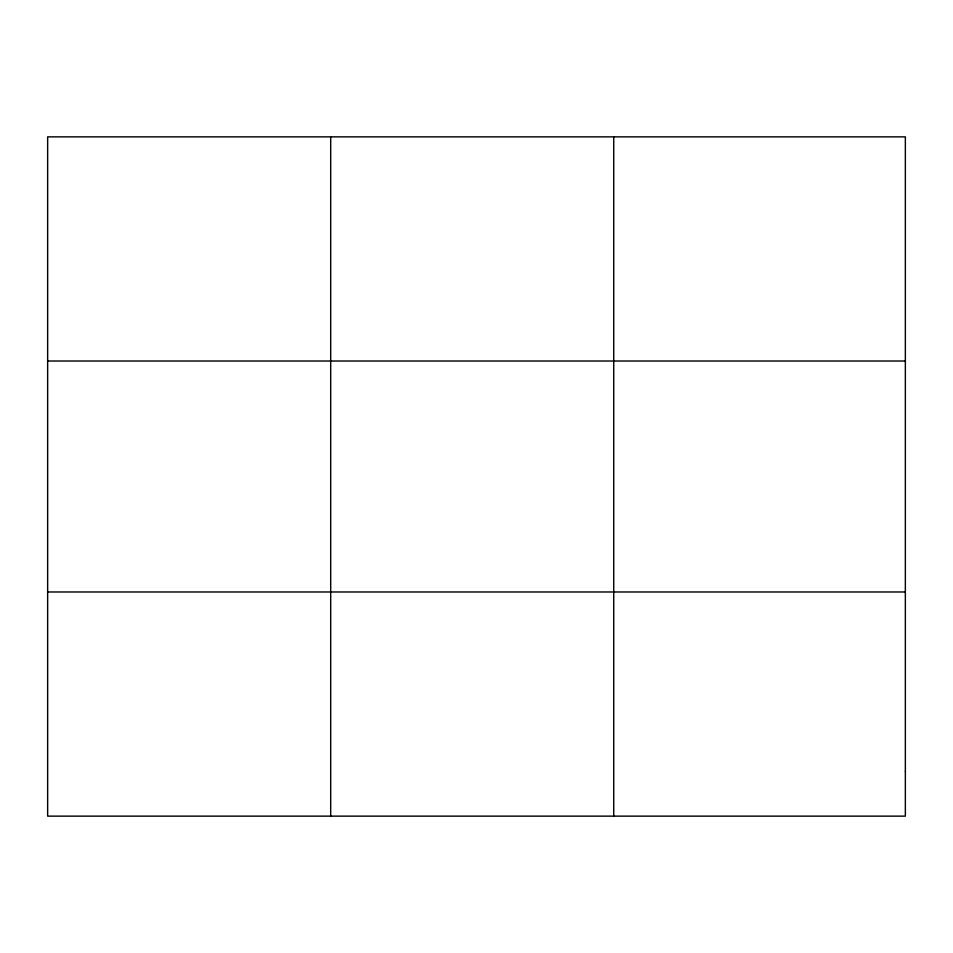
<?xml version="1.0" encoding="UTF-8"?>
<svg xmlns="http://www.w3.org/2000/svg" width="953" height="953" viewBox="0 0 953 953"><rect width="100%" height="100%" fill="white"/><g stroke="black" fill="none" stroke-linecap="round" stroke-linejoin="round"><path stroke-width="1.43" d="M330.691 136.863L330.691 816.137M613.732 136.863L613.732 816.137M47.65 361.02L905.35 361.02M47.65 591.98L905.35 591.98M905.35 771.299L905.35 816.137L47.65 816.137L47.65 136.863L905.35 136.863L905.35 771.299"/></g></svg>
